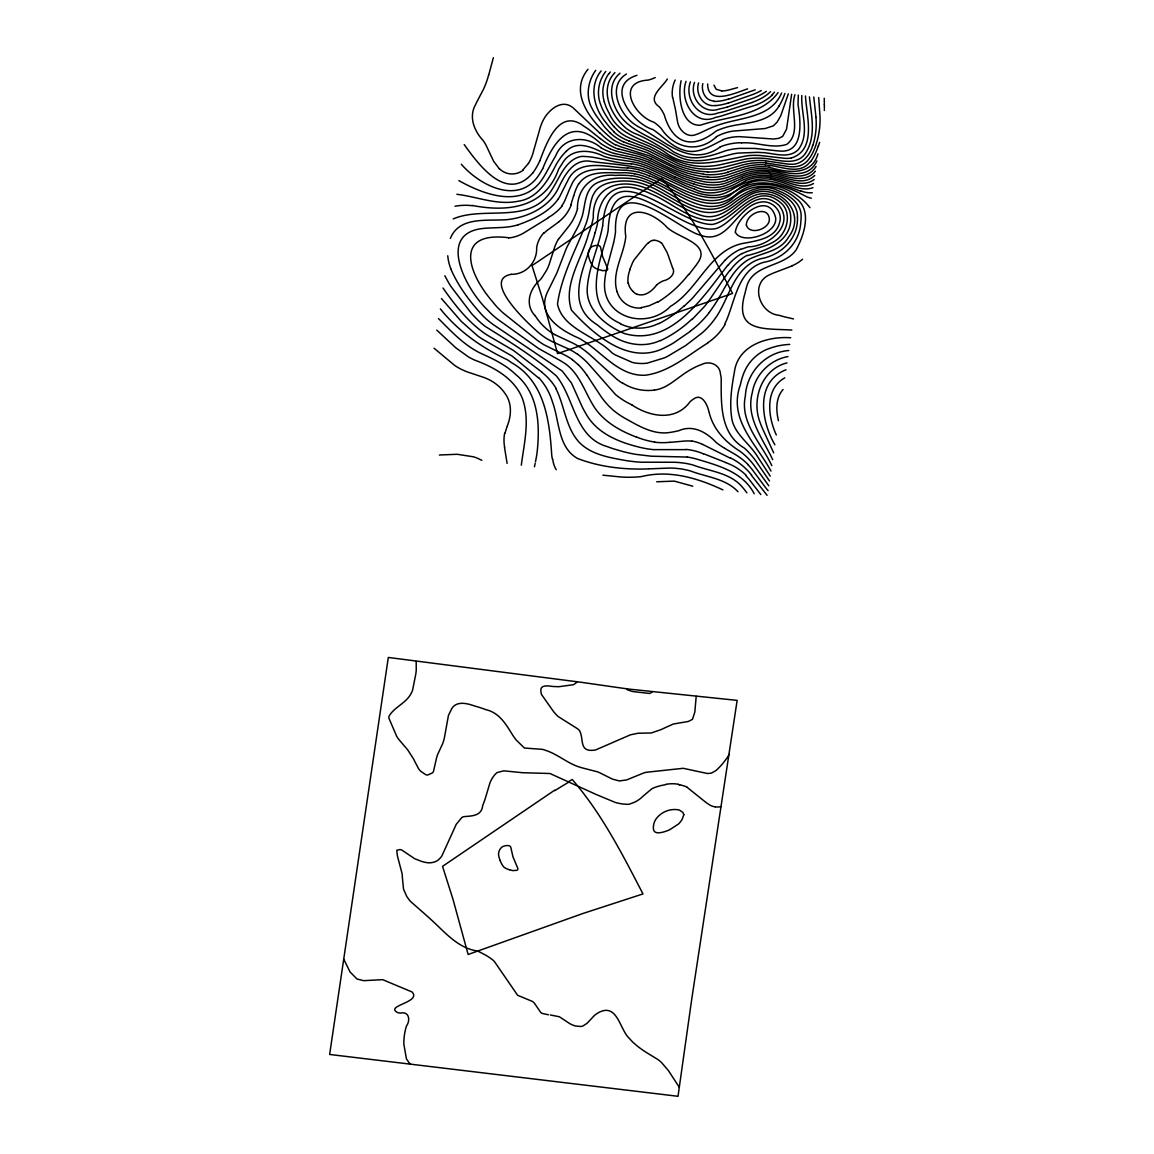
<?xml version="1.0" encoding="UTF-8"?>
<svg xmlns="http://www.w3.org/2000/svg" width="1154" height="1154" viewBox="0 0 1154 1154"><rect width="100%" height="100%" fill="white"/><g stroke="black" fill="none" stroke-linecap="round" stroke-linejoin="round"><path stroke-width="1.5" d="M824.36 110.481L824.36 109.154M798.308 95.09L798.092 102.028A122.988 119.497 -22.2 0 0 798.078 104.913C800.732 121.675 804.41 154.506 778.142 150.885A74.058 71.952 -22.2 0 1 776.44 150.756L754.961 148.433L739.425 148.376A68.028 66.081 -22.2 0 0 724.957 150.958C710.215 156.468 693.525 161.43 678.408 154.174A61.176 59.431 -22.2 0 1 673.244 151.679C657.362 138.869 635.854 133.979 622.237 118.559C611.822 106.298 605.691 85.035 619.986 73.221M696.208 696.324L694.823 712.133L692.443 719.389L688.246 721.481L673.359 724.02L665.108 727.712A115.342 112.068 -22.2 0 1 660.766 729.717L651.217 732.992L638.119 733.223L630.43 734.824L596.07 749.739A4.789 4.645 -22.2 0 1 594.598 750.114C578.37 752.466 584.285 738.603 579.423 730.468A15.089 14.656 -22.2 0 0 577.375 728.65L558.276 716.62A39.005 37.894 -22.2 0 1 552.925 710.691L541.63 694.679A11.526 11.208 -22.2 0 1 541.053 692.616A12.016 11.684 -22.2 0 1 540.894 691.203C539.841 684.567 547.919 685.779 552.016 686.385A99.821 96.979 -22.2 0 0 559.012 686.688L573.221 684.74A11.237 10.905 -22.2 0 0 575.846 683.096L577.26 681.74L622.367 688.188A175.538 36.034 8.4 0 0 629.218 689.126L737.146 700.377L691.78 998.83L678.018 1096.3L329.64 1054.453L388.307 657.448L577.13 681.769M794.947 94.671C789.524 110.395 801.785 132.753 786.826 144.337C772.113 149.227 756.577 141.697 741.459 142.894M521.319 465.177C524.118 442.963 530.393 419.364 522.055 397.625C513.718 377.877 493.811 367.174 474.698 360.106A79.41 77.145 -22.2 0 1 468.351 356.846L455.859 347.859L436.76 330.116M707.676 83.982C707.575 106.168 735.819 92.724 747.59 88.872M791.63 94.267L786.552 129.19L782.672 136.403L778.863 138.336L773.469 139.014L739.267 136.634A49.016 47.617 -22.2 0 0 723.024 139.547M602.691 225.737C608.331 148.376 676.994 225.895 712.595 224.395C736.151 219.794 754.009 180.587 780.349 202.426C789.509 209.581 788.889 223.328 783.234 232.444C774.709 247.1 755.726 246.667 742.137 253.692M534.446 466.779L535.167 463.374M535.47 461.845L536.278 457.72A105.923 102.908 -22.2 0 0 537.173 451.647C540.101 424.715 538.514 393.067 515.751 374.545C506.043 365.068 493.71 359.139 481.478 353.643C464.442 345.71 451.546 331.645 438.477 318.562M702.829 83.622C701.084 89.897 704.416 99.331 711.975 100.73A16.834 16.358 -22.2 0 0 713.965 101.09M613.524 243.133L607.047 267.382A98.278 95.479 -22.2 0 0 605.186 276.816A68.014 66.081 -22.2 0 0 604.869 279.672C599.965 317.061 646.096 331.328 670.589 306.272C699.237 289.409 710.114 247.836 745.888 242.903C758.596 240.465 775.488 237.796 779.44 223.126C783.407 212.148 772.906 200.536 761.669 201.964C736.843 204.763 729.083 245.441 700.795 235.344A56.907 55.291 -22.2 0 1 696.05 233.671C671.974 223.328 613.524 170.951 615.529 231.839A112.414 109.212 -22.2 0 1 613.51 243.119M577.389 208.485C577.534 186.212 593.949 173.36 615.342 175.379A96.965 94.195 -22.2 0 1 630.214 175.639L631.094 175.797M698.617 82.872C694.982 93.633 703.262 107.452 715.509 105.476M504.933 433.341L507.082 426.533M788.312 93.863L780.796 115.674L777.089 122.151L773.368 125.844L765.088 128.541L732.631 131.123A50.617 49.175 -22.2 0 0 716.432 136.634M694.52 82.367C688.909 97.657 703.334 115.227 719.577 108.894A81.761 79.424 -22.2 0 0 727.409 107.005M488.719 74.923L493.378 57.7M690.409 81.862C684.062 98.811 698.992 120.521 717.903 112.977A95.739 93.012 -22.2 0 0 725.145 111.26L752.033 102.504M686.053 81.328C679.302 99.475 693.785 127.214 715.711 117.347A121.646 118.184 -22.2 0 0 721.019 116.092L757.212 104.61M595.089 232.69C587.357 262.232 561.45 302.752 597.181 324.764A129.277 125.598 -22.2 0 0 612.125 335.713C626.276 344.83 644.783 347.873 660.348 340.43M573.639 195.718L570.869 204.849M819.643 142.389L818.402 146.125M681.105 80.722C677.73 95.162 680.442 126.103 700.377 125.238C726.472 116.193 760.486 116.756 778.099 92.608M812.733 145.332C809.978 155.343 801.713 165.339 790.331 164.2A42.323 41.111 -22.2 0 1 787.345 164.027L765.535 160.839M507.284 425.956C511.453 415.584 512.073 403.049 505.163 393.673A42.785 41.558 -22.2 0 0 493.898 382.508A43.246 42.02 -22.2 0 0 490.161 380.243L489.887 380.099A57.657 56.012 -22.2 0 0 483.814 377.416L468.611 372.353A73.495 71.404 -22.2 0 1 465.322 371.126L461.283 369.309A63.484 61.681 -22.2 0 1 454.589 365.356L434.077 348.234M630.07 268.896L632.58 262.636A34.851 33.855 -22.2 0 1 634.325 259.592L646.355 244.648A35.442 34.432 -22.2 0 1 648.086 243.047L648.447 242.744M450.334 238.416C459.638 215.582 488.503 221.424 507.847 219.577C528.287 217.096 549.924 206.855 558.81 187.222C564.551 175.379 572.86 160.074 588.251 161.026C606.254 163.724 624.703 164.373 642.403 168.628A87.257 84.776 -22.2 0 1 649.197 171.167L687.77 189.04A206.898 201.012 -22.2 0 0 691.996 190.713C703.32 195.617 716.778 197.839 728.116 191.694A73.019 70.942 -22.2 0 0 729.977 190.799C743.84 182.116 760.789 175.163 777.132 180.99C788.701 183.385 800.775 192.141 812.935 187.684M539.769 160.94C546.419 143.485 558.969 107.207 583.953 126.233A80.665 78.371 -22.2 0 1 589.42 129.94L600.311 138.668M817.941 153.886C811.536 176.576 786.48 172.581 769.357 167.258M781.59 93.041C770.18 119.699 737.146 116.9 714.239 126.623A85.627 83.189 -22.2 0 0 709.248 128.671L699.439 133.258A35.904 34.88 -22.2 0 1 696.266 134.47C686.904 138.552 678.292 129.58 677.369 120.651A71.678 69.629 -22.2 0 1 676.922 118.256L675.609 110.395A84.487 82.078 -22.2 0 0 675.119 108.014L672.71 97.369M724.611 324.375L726.01 321.476A82.525 80.174 -22.2 0 0 727.799 317.105C735.444 297.126 739.772 269.127 763.659 262.319C783.624 258.871 799.809 242.729 800.775 222.203A45.626 44.328 -22.2 0 0 801.136 216.808C801.741 203.263 788.788 194.737 777.637 190.453C760.976 182.26 744.041 192.617 730.929 202.527A76.02 73.856 -22.2 0 1 725.174 205.96C691.765 220.486 664.747 181.943 632.421 178.654C620.376 177.456 607.437 177.803 596.358 183.197C584.818 189.573 585.366 204.345 582.409 215.481A72.673 70.61 -22.2 0 1 577.188 228.218L567.263 246.48A94.296 91.613 -22.2 0 0 565.835 249.711L556.848 273.022L547.27 292.438A47.66 46.304 -22.2 0 0 546.491 294.4C537.692 316.47 562.546 331.285 579.496 338.468A93.618 90.964 -22.2 0 1 583.044 340.675C602.979 353.081 619.655 376.694 645.562 375.209C669.233 371.949 688.072 355.244 707.777 342.983M542.668 168.787C554.18 140.225 571.201 116.107 600.657 143.514A76.856 74.678 -22.2 0 0 610.235 148.852M816.902 160.925C807.829 181.12 784.23 171.975 768.131 168.946A56.575 54.959 -22.2 0 0 746.898 170.547L729.039 176.923A75.053 72.918 -22.2 0 1 726.948 177.601C700.305 185.361 673.979 170.273 650.827 158.762M779.166 105.779C770.006 122.064 749.018 122.483 732.891 125.671A73.539 71.447 -22.2 0 0 716.317 130.907C692.631 149.919 672.782 144.221 664.199 114.708A44.097 42.842 -22.2 0 0 659.439 106.99C646.024 97.917 662.41 87.343 667.358 79.035M528.388 163.493L522.82 169.97M558.161 199.152C548.77 212.451 532.975 219.433 518.132 224.814M578.659 184.135C588.41 169.032 609.413 173.562 624.53 172.682A79.857 77.592 -22.2 0 1 634.455 173.72M558.507 239.239L569.138 225.809A50.387 48.944 -22.2 0 0 577.577 208.528M595.709 70.322C587.905 80.924 585.28 96.835 592.29 108.894A71.764 69.716 -22.2 0 0 596.012 115.328L603.701 125.887A98.768 95.955 -22.2 0 0 605.72 128.267L610.048 132.811M561.854 205.787L563.311 203.479A42.698 41.472 -22.2 0 0 564.984 200.161L569.311 189.761A80.78 78.486 -22.2 0 1 571.1 185.837C579.842 163.291 608.057 170.114 626.55 170.302M601.104 70.913C588.266 86.882 594.209 109.125 606.571 123.377A82.049 79.713 -22.2 0 0 610.004 127.618L614.231 131.989M608.677 74.116L609.947 72.457A23.513 22.849 -22.2 0 1 610.293 72.038M816.08 166.436C807.627 180.789 789.365 175.913 776.483 172.134A106.658 103.629 -22.2 0 0 774.161 171.643L768.247 170.72M709.248 312.388L711.556 309.214A125.974 122.396 -22.2 0 0 713.388 306.531C724.524 290.721 730.944 270.267 748.21 259.737C761.727 252.538 780.248 251.947 788.528 237.133C809.3 209.84 772.906 179.13 747.446 196.497C733.684 204.907 719.836 221.078 701.834 215.596C683.197 209.956 667.589 197.608 649.832 189.92C624.372 177.485 592.146 183.645 593.3 217.774A83.982 81.588 -22.2 0 1 592.204 222.549L592.045 223.14A101.076 98.191 -22.2 0 1 591.209 226.112L590.473 228.463A158.228 153.727 -22.2 0 1 588.41 234.334C582.092 258.51 562.763 284.519 571.475 310.152C593.733 334.747 629.507 366.006 664.762 347.642A103.326 100.398 -22.2 0 0 673.474 342.983L690.323 331.357M587.977 69.298C567.638 93.849 592.709 123.391 612.312 139.057A44.544 43.275 -22.2 0 0 619.395 143.183L621.314 144.005A68.576 66.629 -22.2 0 0 624.963 145.346L647.279 152.689L672.248 165.224A103.37 100.427 -22.2 0 0 693.41 172.48M532.903 172.754C507.068 203.162 479.299 165.671 464.225 144.582M729.919 270.353L728.015 272.82A127.632 123.997 -22.2 0 0 726.183 275.316L708.844 300.819A145.995 141.841 -22.2 0 1 704.705 306.214L692.011 319.557M688.851 274.594L695.905 265.507A72.471 70.408 -22.2 0 0 697.204 263.617C713.158 242.542 674.96 237.811 665.382 225.593C647.38 208.008 620.996 204.085 625.785 236.527A65.187 63.34 -22.2 0 1 623.925 246.408C620.102 261.121 612.183 276.383 617.116 291.818M815.373 171.181C805.824 183.385 789.148 177.226 776.873 173.98A99.706 96.864 -22.2 0 0 773.872 173.331L769.3 172.566M783.061 389.504C775.56 397.971 775.993 410.305 778.445 420.662M727.611 265.406C703.334 296.679 670.907 347.282 624.227 333.477C606.557 325.933 586.823 310.815 587.155 289.683C588.151 269.776 596.849 251.356 601.292 232.156A139.562 135.595 -22.2 0 0 602.691 225.737M614.909 72.601C598.724 89.377 610.798 115.414 626.031 128.195A38.14 37.058 -22.2 0 0 628.266 129.825L629.435 130.59A60.383 58.666 -22.2 0 0 634.08 133.2C649.904 139.201 663.391 149.631 678.581 156.814C696.324 165.036 715.408 158.372 733.093 153.9A87.545 85.05 -22.2 0 1 737.94 153.093L757.846 152.328A109.486 106.37 -22.2 0 1 760.818 152.53C772.92 152.602 788.615 159.757 798.51 149.385C810.166 133.446 800.775 113.409 801.799 95.522M772.069 94.873L773.8 92.969A36.25 35.226 -22.2 0 0 774.449 92.161M724.943 260.285L693.049 297.501A151.217 146.919 -22.2 0 1 690.77 299.881L684.394 305.94M544.01 233.137L545.871 231.449A46.751 45.424 -22.2 0 1 547.544 230.093L554.901 224.77A92.666 90.026 -22.2 0 0 557.396 222.895A61.595 59.835 -22.2 0 0 558.911 221.669M770.54 91.685L767.987 93.964A43.563 42.323 -22.2 0 1 758.582 99.706A88.151 85.641 -22.2 0 1 752.033 102.504M656.525 285.211C651.938 290.996 645.115 296.91 637.123 294.256M814.738 175.466C804.338 185.736 788.947 178.682 777.132 175.783A88.743 86.218 -22.2 0 0 773.05 174.889L770.425 174.427M566.253 151.39C576.596 140.052 591.858 147.279 603.109 152.674A82.222 79.871 -22.2 0 0 610.466 155.242L633.892 159.771A90.733 88.151 -22.2 0 1 640.124 161.3L645.447 163.06A95.566 92.839 -22.2 0 1 649.587 164.719L674.801 176.75M652.039 692.025L650.813 692.89A5.597 5.438 -22.2 0 1 649.471 693.439L634.325 691.736A75.313 73.164 -22.2 0 0 632.349 691.434L627.372 689.818A2.38 2.322 -22.2 0 1 627.213 688.866M814.147 179.519C803.271 187.756 789.466 180.514 778.07 177.759A85.771 83.333 -22.2 0 0 772.56 176.475L770.699 176.158M626.449 74.015C607.307 85.656 618.847 112.313 632.94 123.103A54.339 52.795 -22.2 0 0 638.176 126.651C664.069 139.995 689.688 168.542 720.168 147.063M548.438 217.76L523.627 233.065A35.428 34.418 -22.2 0 1 508.597 237.969M453.219 218.914C484.565 205.369 530.436 225.621 551.944 189.645A90.69 88.108 -22.2 0 0 553.992 186.299C560.714 174.946 566.744 159.137 581.414 156.41C598.291 156.208 614.404 163.666 631.426 163.825M554.713 790.158L442.545 866.351L452.902 899.009L468.135 954.488L582.958 913.478L642.98 893.932C622.395 854.191 601.623 813.426 572.225 779.498L568.1 781.95M813.556 183.5C802.174 189.92 789.48 182.173 778.229 179.548A78.962 76.712 -22.2 0 0 772.012 178.062L770.886 177.875M716.504 136.763C698.329 153.713 674.167 148.347 661.184 128.44A51.324 49.867 -22.2 0 0 653.943 122.223C634.253 116.136 615.37 81.963 648.187 80.088A51.295 49.838 -22.2 0 0 651.664 79.02L652.356 78.775A31.057 30.177 -22.2 0 0 655.227 77.549M784.792 377.834C764.467 389.172 767.973 416.955 776.325 434.986M657.592 301.858L649.154 305.767L641.35 307.599M747.374 255.64C766.371 250.591 791.702 241.676 790.735 217.543C790.995 200.681 770.511 189.905 755.639 195.026C739.108 200.637 728.91 218.798 710.705 220.385C688.274 219.664 671.123 202.08 651.173 193.959A108.187 105.115 -22.2 0 0 648.577 192.79L646.471 191.896A71.202 69.168 -22.2 0 0 639.417 189.429C613.25 180.587 597.44 198.214 597.469 223.674A134.196 130.373 -22.2 0 1 595.075 232.69M792.033 265.939L774.103 272.777A49.276 47.877 -22.2 0 0 770.194 274.522C749.566 282.874 758.943 313.513 779.166 315.316A94.686 91.988 -22.2 0 0 783.898 316.672L793.505 318.922M658.992 323.365L655.948 324.678A42.15 40.953 -22.2 0 1 620.434 323.841M755.206 89.81L728.563 99.23M742.267 178.25L730.785 183.457A74.952 72.817 -22.2 0 1 728.549 184.395C717.687 189.328 705.325 187.958 694.362 184.178M745.614 180.803C730.193 189.544 711.903 198.026 694.376 189.054M740.753 249.437L745.888 247.591A100.412 97.556 -22.2 0 1 748.484 246.797C768.492 246.595 795.279 225.203 778.878 205.268C754.788 183.847 737.146 220.284 717.182 228.247C680.874 238.575 611.966 150.251 608.172 230.079A142.606 138.538 -22.2 0 1 607.206 235.142C598.522 264.728 582.308 306.921 620.578 323.567M785.989 369.77C754.788 382.032 761.294 421.484 774.882 444.809M723.096 139.749C710.691 145.779 697.189 155.271 682.75 149.832C670.921 146.068 662.987 135.984 652.789 129.508C632.305 123.406 604.22 85.281 636.979 75.313M726.602 180.226L747.157 172.537A53.921 52.392 -22.2 0 1 768.247 170.662M786.999 362.904C761.683 369.092 751.182 399.702 760.082 422.451A89.81 87.257 -22.2 0 0 762.318 428.163L773.685 452.83M728.289 103.11L753.346 94.296A77.231 75.039 -22.2 0 0 756.721 92.854L759.736 91.354A45.684 44.386 -22.2 0 0 761.222 90.546M727.712 172.105L742.657 167.417A64.278 62.446 -22.2 0 1 765.333 164.791M727.409 107.019L752.336 98.479A61.061 59.33 -22.2 0 0 766.343 91.354M737.521 87.632L729.386 89.839A34.13 33.163 -22.2 0 1 721.639 91.007M678.812 430.702C693.006 424.369 706.594 432.274 716.259 442.559A92.969 90.329 -22.2 0 0 724.755 448.387M678.004 430.889L675.999 431.322A74.404 72.284 -22.2 0 1 667.099 432.793C651.303 434.048 637.282 425.061 624.025 417.762A86.319 83.867 -22.2 0 1 612.889 409.886L608.966 406.165A85.136 82.713 -22.2 0 1 601.393 397.077L586.838 375.007M787.937 356.586C769.978 359.76 755.134 374.689 752.278 392.721C745.455 417.546 762.924 438.621 772.675 459.667M666.103 784.532L660.795 785.629A47.054 45.713 -22.2 0 0 652.169 788.543L645.173 794.356A116.756 113.438 -22.2 0 0 642.966 796.303L640.528 798.453A25.431 24.71 -22.2 0 1 638.479 799.967L637.657 800.487A35.875 34.851 -22.2 0 1 634.859 802.059L629.997 803.963A12.867 12.506 -22.2 0 1 627.343 804.324L622.251 803.92A64.321 62.489 -22.2 0 1 615.515 802.535L595.435 794.183A158.632 154.117 -22.2 0 0 590.242 791.788L549.968 773.512L522.488 772.704L503.75 770.829L497.114 772.56A15.089 14.67 -22.2 0 0 495.441 774.06L494.186 775.517A30.725 29.845 -22.2 0 0 493.263 776.743A27.869 27.076 -22.2 0 0 489.916 782.975L485.344 798.308A158.459 153.944 -22.2 0 1 482.689 805.622C481.564 816.325 471.64 815.878 463.648 816.671A9.578 9.304 -22.2 0 0 461.744 817.623L456.277 824.259L441.838 855.994A24.652 23.96 -22.2 0 1 440.251 858.042L438.044 860.148A10.775 10.473 -22.2 0 1 436.097 861.317L433.803 862.168A18.103 17.584 -22.2 0 1 430.529 862.759L429.735 862.817A14.627 14.209 -22.2 0 1 427.499 862.745L424.427 862.168A71.635 69.601 -22.2 0 1 421.672 861.432L414.719 858.72L401.505 849.863A14.353 13.949 -22.2 0 0 399.875 849.575L396.788 850.267L397.25 854.941A68.937 66.975 -22.2 0 0 398 858.158L402.097 873.679A66.672 64.783 -22.2 0 1 402.429 878.223L403.568 889.287L406.799 896.499A36.51 35.471 -22.2 0 0 410.954 901.822L424.066 913.333A188.275 182.909 -22.2 0 1 427.196 916.175C442.631 929.273 455.917 947.636 477.121 950.983A30.61 29.744 -22.2 0 1 479.487 951.906L485.517 955.079A128.599 124.949 -22.2 0 1 488.229 956.709L491.763 959.147A29.153 28.331 -22.2 0 1 494.402 961.498L517.612 995.282L532.297 1001.369A13.819 13.43 -22.2 0 1 534.417 1003.215L540.692 1012.39A6.924 6.736 -22.2 0 0 542.265 1013.443L548.424 1014.77M791.312 158.011C817.075 149.804 806.43 115.919 805.463 95.97M656.741 481.781L674.311 481.117L692.746 486.195M654.405 390.081L653.467 390.211A47.516 46.16 -22.2 0 1 622.785 383.114M788.831 350.513C765.304 352.258 746.652 372.612 745.383 395.851C739.57 422.768 761.409 443.179 771.795 465.639M511.395 274.32C526.065 274.537 537.36 261.944 536.653 247.446A28.489 27.667 -22.2 0 1 543.75 232.92M511.208 274.335C481.478 279.758 527.479 322.731 535.124 329.582A82.987 80.621 -22.2 0 0 546.751 338.656L551.583 341.281A94.686 91.988 -22.2 0 0 553.559 342.262L566.412 348.003A82.136 79.799 -22.2 0 1 573.322 351.523L577.606 354.321M669.955 442.371L685.115 441.001A44.083 42.828 -22.2 0 1 691.217 441.088L691.837 441.174M508.582 237.71C453.666 230.959 467.774 273.022 492.426 301.511A89.132 86.593 -22.2 0 0 497.36 307.353L501.269 311.248A98.422 95.623 -22.2 0 0 503.476 313.224L537.403 340.372A90.575 87.992 -22.2 0 0 544.039 344.801L563.094 354.22A70.668 68.649 -22.2 0 1 572.413 359.601M648.966 468.87L669.608 468.048A96.244 93.517 -22.2 0 1 674.758 468.221L680.254 468.784A85.454 83.016 -22.2 0 1 690.626 471.005C706.551 477.136 725.852 478.506 737.969 491.734M648.173 468.913C624.415 469.779 599.878 467.082 577.649 458.513C557.656 447.435 559.546 420.748 552.449 401.895A65.735 63.859 -22.2 0 0 538.629 377.473M790.721 337.761C767.381 336.088 737.709 345.334 734.377 372.179C731.521 387.701 729.256 403.813 731.953 419.493C734.463 431.769 744.691 439.991 752.22 449.267A97.383 94.614 -22.2 0 1 755.783 453.911L770.237 476.14M654.246 240.349L653.395 240.364A5.972 5.813 -22.2 0 0 652.241 240.537M707.633 171.859L702.483 171.513A90.921 88.339 -22.2 0 1 676.532 165.008L650.351 151.708A86.853 84.386 -22.2 0 0 645.562 149.616L627.473 143.37A73.842 71.736 -22.2 0 1 623.506 141.812M721.625 90.877L716.201 89.262L713.951 85.151M685.952 449.642L653.395 449.627A101.783 98.883 -22.2 0 1 636.893 446.569C617.001 441.463 596.156 432.418 585.814 413.493A96.922 94.166 -22.2 0 1 581.991 406.41L571.504 383.114L562.286 371.098L494.604 325.515A87.92 85.41 -22.2 0 1 482.487 315.431C469.851 301.569 458.225 286.264 450.825 268.94M472.318 205.455C507.774 212.394 544.933 207.792 558.594 169.277A78.313 76.077 -22.2 0 1 561.796 164.315C570.321 147.943 590.127 149.183 604.335 156.555A87.199 84.718 -22.2 0 0 614.491 159.007L632.421 161.733A84.545 82.136 -22.2 0 1 640.816 163.68L646.081 165.469A96.114 93.373 -22.2 0 1 648.822 166.565L682.129 182.043A184.323 179.072 -22.2 0 0 694.665 186.688C709.811 193.396 726.645 189.674 740.204 181.207A89.507 86.954 -22.2 0 1 742.772 180.038L746.508 178.538A48.064 46.694 -22.2 0 1 770.728 175.999M765.318 164.964L770.266 165.484A93.892 91.224 -22.2 0 1 773.916 166.061C785.196 168.152 800.256 173.403 809.214 162.93A27.321 26.542 -22.2 0 0 810.541 161.401M708.152 177.125L703.031 176.562M456.869 194.29C477.15 196.714 497.129 205.47 517.843 201.301C537.447 198.719 548.049 180.659 556.084 164.661A79.914 77.635 -22.2 0 1 561.118 157.059A46.102 44.79 -22.2 0 1 566.225 151.362M602.922 475.188L620.174 476.919A112.241 109.053 -22.2 0 0 641.379 476.602C669.435 469.62 697.535 477.972 722.923 489.902M765.953 163.002L788.687 166.58A43.765 42.51 -22.2 0 0 791.442 166.796L794.904 166.724A18.579 18.06 -22.2 0 0 807.136 161.228L809.43 158.343A41.255 40.073 -22.2 0 0 813.714 150.698L814.969 147.698A84.127 81.732 -22.2 0 0 820.018 116.785L818.691 97.585M627.603 167.965C607.826 167.907 577.966 157.074 567.465 181.293A94.397 91.714 -22.2 0 0 565.734 184.553L559.748 196.512A48.194 46.824 -22.2 0 1 558.161 199.152M791.86 330.058C763.587 328.27 733.353 332.64 745.123 292.799A58.854 57.181 -22.2 0 1 746.148 288.788C751.182 263.213 783.393 268.233 796.202 249.769C804.136 234.983 812.474 210.36 795.914 198.257C777.262 182.058 749.263 182.101 731.304 199.685C704.791 219.361 675.782 190.814 651.462 181.856A72.399 70.351 -22.2 0 0 631.137 175.552M550.357 1014.972L559.387 1016.761L569.427 1023.396A24.075 23.397 -22.2 0 0 575.442 1025.978L580.837 1026.497A8.915 8.655 -22.2 0 0 582.986 1025.935L587.04 1023.324L594.498 1015.39A30.177 29.326 -22.2 0 1 597.426 1013.284L599.373 1012.173A18.002 17.498 -22.2 0 1 601.119 1011.409C617.866 1004.817 620.261 1030.811 629.68 1038.715A47.141 45.799 -22.2 0 0 633.373 1042.668L637.022 1045.827A112.587 109.385 -22.2 0 0 640.629 1048.582A98.479 95.681 -22.2 0 0 648.115 1053.544L657.708 1059.401A38.241 37.159 -22.2 0 1 661.502 1062.517L668.454 1070.638L679.259 1087.27M703.781 174.167L693.424 172.451M715.206 806.834L714.831 806.79A14.353 13.949 -22.2 0 1 710.244 805.276L706.565 802.867A79.006 76.755 -22.2 0 1 704.517 801.294L687.322 787.49M654.808 442.112L654.39 442.054A84.978 82.569 -22.2 0 1 636.417 436.977M687.265 457.042L651.159 456.191L635.537 454.33A167.691 162.916 -22.2 0 1 621.862 451.272L613.207 448.733A105.173 102.187 -22.2 0 1 607.841 446.8C574.447 437.496 574.88 398.577 556.3 375.872C534.215 356.99 509.39 341.512 484.824 326.12A95.219 92.508 -22.2 0 1 478.001 320.192L473.789 315.965A146.861 142.678 -22.2 0 1 471.279 313.239L450.882 286.394A145.707 141.553 -22.2 0 1 448.964 283.321L444.809 275.734M634.44 173.764L639.417 174.874A80.015 77.736 -22.2 0 1 648.548 178.048C675.566 188.261 708.383 218.683 736.714 193.872C759.058 174.874 793.938 186.746 809.978 207.691M678.263 784.518L679.619 784.778M639.027 172.321L633.82 171.196A86.016 83.564 -22.2 0 0 626.55 170.316M509.52 869.741L512.015 870.404A3.116 3 -31.9 0 0 513.53 870.592A10.79 10.415 -33.1 0 1 516.256 870.419A1.587 1.529 -31.6 0 0 517.814 868.385L512.91 856.686L510.933 847.829A2.77 2.654 -33.7 0 0 508.755 845.637A10.501 10.083 -34.8 0 0 502.221 846.863A9.088 8.684 -33.6 0 0 498.643 855.302A29.571 28.374 -30.9 0 0 500.1 860.422M800.775 191.218C783.061 184.799 763.111 174.658 744.705 185.102A86.939 84.458 -22.2 0 0 740.565 187.237C711.354 212.451 677.686 185.65 649.514 173.576M618.486 148.895L637.888 154.016A110.957 107.812 -22.2 0 1 640.239 154.708L645.995 156.713A94.109 91.426 -22.2 0 1 650.827 158.776M703.435 453.681L725.678 462.466M629.017 140.99L648.923 148.577L678.451 163.652A81.198 78.89 -22.2 0 0 703.897 169.09L708.917 169.133A67.985 66.052 -22.2 0 0 724.077 167.171L743.436 162.18A72.212 70.149 -22.2 0 1 765.549 160.723M681.855 177.572L649.226 162.411M636.373 437.063C618.659 430.384 601.147 420.186 591.829 403.02C583.448 388.509 577.779 370.694 562.359 361.88A91.555 88.959 -22.2 0 0 558.897 359.846L538.644 348.537L498.485 319.874A84.704 82.295 -22.2 0 1 487.176 309.589C466.245 289.668 434.669 231.478 485.589 228.247A108.346 105.259 -22.2 0 1 488.084 228.074L502.105 227.468A97.686 94.902 -22.2 0 0 506.635 227.107L509.953 226.674A56.791 55.176 -22.2 0 0 518.132 224.814M649.313 175.87C674.282 184.337 702.151 211.6 729.602 195.733C753.894 174.557 781.157 183.01 806.588 196.743A32.644 31.706 -22.2 0 0 811.377 198.2M623.506 141.812L622.309 141.278A45.915 44.617 -22.2 0 1 610.077 132.768M610.25 148.808L611.303 149.27A53.921 52.392 -22.2 0 0 617.13 151.333L637.008 156.035A102.389 99.475 -22.2 0 1 640.023 156.886L645.548 158.747A92.709 90.07 -22.2 0 1 650.192 160.666L678.711 174.211A142.663 138.61 -22.2 0 0 691.996 178.856L703.161 181.539A47.126 45.785 -22.2 0 0 726.674 180.457M702.541 444.348L730.554 458.311M458.888 180.63C482.329 193.829 518.492 207.778 539.336 183.183A73.308 71.216 -22.2 0 0 545.553 173.821L554.483 157.838A111.116 107.957 -22.2 0 1 555.723 155.79C563.585 136.114 586.982 135.234 601.422 148.13M631.873 404.924C649.962 416.955 675.508 421.686 690.121 401.664A35.255 34.245 -22.2 0 1 693.237 399.241C701.892 392.461 707.503 404.953 708.96 411.863M615.544 144.625L618.688 146.01A59.042 57.354 -22.2 0 0 621.717 147.106L648.851 155.66A105.36 102.374 -22.2 0 1 651.101 156.67L677.715 169.667A110.871 107.711 -22.2 0 0 703.017 176.62M481.867 460.331L477.092 458.066A44.155 42.886 -22.2 0 0 473.284 456.782L457.215 454.287L440.41 454.95A48.67 47.285 -22.2 0 0 439.4 455.123M724.77 448.372L734.406 453.998A67.206 65.302 -22.2 0 1 748.225 464.687M661.112 242.686L660.102 242.066A12.824 12.449 -22.2 0 0 654.26 240.234M661.141 242.701L661.199 242.744A3.65 3.549 -22.2 0 1 662.035 243.552L666.824 251.933A59.878 58.176 -22.2 0 1 668.57 256.433L672.479 267.569M572.355 359.687L578.154 364.606M542.019 372.208L513.328 350.383L487.911 335.525A105.259 102.273 -22.2 0 1 486.007 334.328C468.365 322.428 455.051 305.262 442.992 288.01M461.311 164.229C479.155 184.842 515.939 204.359 536.927 177.803A74.707 72.587 -22.2 0 0 542.64 168.758M410.824 1064.377L410.132 1063.728A49.939 48.511 -22.2 0 1 408.905 1062.517L406.41 1058.737L403.929 1044.659A37.173 36.106 -22.2 0 1 403.842 1041.471L404.188 1036.696A67.567 65.648 -22.2 0 1 405.011 1031.662A59.287 57.613 -22.2 0 1 406.41 1026.122C410.579 1020.497 409.281 1010.947 400.366 1013.111A23.022 22.359 -22.2 0 1 397.712 1012.606C384.628 1005.913 418.931 1002.682 413.045 993.262A6.621 6.434 -22.2 0 0 411.877 991.906L382.666 979.659L363.669 980.669L356.961 978.981L350.08 971.985L343.719 959.147M599.936 133.229L573.12 107.841A31.951 31.043 -22.2 0 0 572.557 107.409C561.205 98.451 547.717 110.712 542.813 120.997A53.748 52.218 -22.2 0 0 540.26 127.445L532.557 154.607A50.098 48.684 -22.2 0 1 528.46 163.522M499.278 168.715L493.652 161.315L486.166 145.476A54.094 52.565 -22.2 0 0 483.31 140.759C474.395 131.195 468.423 117.102 475.535 104.682A67.668 65.749 -22.2 0 1 476.588 102.36L483.569 89.103A87.589 85.093 -22.2 0 0 488.647 74.909M538.312 377.762L512.333 356.225L482.747 339.319A86.738 84.271 -22.2 0 1 477.886 336.074L461.283 321.389L441.434 298.54M748.124 464.802L748.383 465.091A84.357 81.963 -22.2 0 1 752.725 470.255L765.535 487.551A101.869 98.97 -22.2 0 0 768.088 490.623M745.816 475.578L748.326 478.434A112.602 109.399 -22.2 0 1 749.941 480.41L760.803 494.547M632.68 291.14L631.166 289.337A16.805 16.329 -22.2 0 1 629.81 287.245A14.439 14.036 -22.2 0 1 628.627 284.187L628.382 283.091M767.078 495.311L751.384 475.246M613.885 126.579L618.025 130.777A40.664 39.496 -22.2 0 0 625.295 135.97L626.636 136.677A68.649 66.701 -22.2 0 0 630.791 138.61L650.135 146.558L673.099 159.108A72.601 70.524 -22.2 0 0 704.82 166.493L710.042 166.19A74.649 72.529 -22.2 0 0 721.784 164.387L746.465 158.863A75.731 73.582 -22.2 0 1 763.313 158.314C777.493 159.18 797.991 167.82 806.733 151.217C816.21 134.484 811.175 114.534 809.43 96.893M440.352 308.897C457.922 330.967 481.824 347.758 507.486 359.846A115.89 112.602 -22.2 0 1 511.611 362.717C544.919 381.599 549.607 421.181 551.756 455.556A88.743 86.218 -22.2 0 0 552.102 457.619L552.405 459.249M768.809 485.805L753.663 464.817A86.031 83.593 -22.2 0 0 750.562 460.98L746.898 457.128A83.535 81.155 -22.2 0 0 740.277 451.445C725.808 442.472 713.302 429.591 709.191 412.569M746.912 492.83L745.484 490.955A93.633 90.978 -22.2 0 0 742.743 487.579C730.684 472.693 709.84 471.423 693.092 465.019A86.204 83.752 -22.2 0 0 684.856 463.23L679.259 462.552A96.619 93.878 -22.2 0 0 674.023 462.264L640.802 462.206A166.003 161.286 -22.2 0 1 626.362 460.648C610.048 457.676 592.016 454.979 579.697 442.833C567.898 430.471 565.373 412.872 559.676 397.438A77.823 75.616 -22.2 0 0 556.04 388.941M754.211 493.739C743.234 472.621 719.908 466.028 698.877 459.739A83.506 81.141 -22.2 0 0 687.279 456.998M769.516 481.016L756.058 461.326A100.715 97.859 -22.2 0 0 752.48 456.58L748.225 451.805A110.308 107.163 -22.2 0 0 744.647 448.286C719.591 433.515 721.221 403.655 721.207 378.397A50.531 49.103 -22.2 0 0 720.413 373.781C719.779 364.26 709.306 360.452 701.502 364.534A53.098 51.584 -22.2 0 0 694.78 367.419L691.434 369.165A100.066 97.225 -22.2 0 0 684.611 373.391L672.753 381.974A91.786 89.175 -22.2 0 1 670.82 383.316L666.81 385.797A35.125 34.13 -22.2 0 1 654.419 390.153M534.994 315.691C524.349 304.079 529.816 288.63 540.548 279.47A93.402 90.748 -22.2 0 0 541.933 277.638L546.679 270.137A55.897 54.31 -22.2 0 0 549.246 264.194L554.309 248.168A41.905 40.722 -22.2 0 1 558.406 239.181M770.987 471.063C756.144 443.468 727.813 419.364 740.406 384.7A73.769 71.663 -22.2 0 1 743.739 373.232L744.546 371.444A42.684 41.472 -22.2 0 1 765.578 349.922A50.343 48.915 -22.2 0 1 769.3 348.494A54.988 53.43 -22.2 0 1 773.036 347.224L776.844 346.186A74.375 72.255 -22.2 0 1 789.74 344.382M672.537 267.699C676.287 273.7 669.176 279.773 663.564 280.739A22.128 21.508 -22.2 0 0 656.467 285.139M604.206 101.869L606.138 107.192A72.269 70.221 -22.2 0 0 609.182 113.251C619.381 137.009 647.307 139.129 666.06 152.948C690.857 171.268 720.99 160.291 748.023 155.66A82.208 79.871 -22.2 0 1 759.909 155.473L784.734 158.314A31.879 30.97 -22.2 0 0 791.327 158.069M507.111 463.432L504.5 447.262M813.772 96.979L816.022 117.391M416.19 661.502L416.248 669.868A50.242 48.814 -22.2 0 1 415.772 674.196L412.642 689.919A17.238 16.747 -22.2 0 1 411.213 693.28C406.338 703.132 394.581 706.839 389.158 715.956A6.001 5.828 -22.2 0 0 388.884 718.134L396.687 736.31A31.461 30.567 -22.2 0 0 398.505 739.094L407.708 749.869L413.493 758.899A47.256 45.915 -22.2 0 1 414.69 761.251L418.469 768.535A23.484 22.82 -22.2 0 0 420.59 771.16L425.985 774.81A5.51 5.352 -22.2 0 0 427.961 774.925L432.288 772.935A6.549 6.361 -22.2 0 0 433.457 771.536L436.529 758.005A57.238 55.623 -22.2 0 1 437.525 754.774L442.588 743.825A44.992 43.708 -22.2 0 0 443.857 739.974A38.024 36.942 -22.2 0 0 444.535 737.074L448.387 715.74A34.764 33.783 -22.2 0 1 450.594 711.138C454.532 700.29 466.23 702.945 474.51 705.974A116.107 112.803 -22.2 0 1 480.684 707.82A141.437 137.413 -22.2 0 1 485.993 709.696C499.249 712.624 506.245 724.553 512.737 735.242A107.149 104.091 -22.2 0 0 516.328 740.161L524.435 748.037L542.236 749.335A16.243 15.781 -22.2 0 1 545.092 750.187C557.57 753.995 567.22 763.284 579.625 767.107A114.52 111.26 -22.2 0 0 583.419 768.189L598.046 771.968L612.558 779.152L619.381 780.955L626.709 779.902L643.889 772.891A23.051 22.388 -22.2 0 1 646.774 772.228L683.197 768.304L707.344 773.497L711.282 773.166L715.047 771.117A26.744 25.979 -22.2 0 0 716.504 770.021A23.513 22.835 -22.2 0 0 717.471 769.199L720.442 766.141A103.095 100.167 -22.2 0 0 723.832 762.174L727.179 757.716A30.754 29.874 -22.2 0 0 729.126 754.442M824.259 98.278L824.331 104.379M824.345 104.567L824.36 108.187M666.06 784.287A35.5 34.49 -22.2 0 1 678.321 784.23M679.605 784.85A28.821 27.999 -22.2 0 1 687.423 787.302M720.861 806.675A13.401 13.026 -22.2 0 1 715.22 806.747M648.534 242.816A10.689 10.386 -22.2 0 1 652.198 240.436M627.964 283.134A31.923 31.014 -22.2 0 1 630.272 268.969M637.022 294.429A13.877 13.487 -22.2 0 1 632.709 291.111M784.922 93.431A67.913 65.98 -22.2 0 1 779.224 105.807M727.77 265.521A51.728 50.257 -22.2 0 1 741.993 253.462M728.261 103.009A57.325 55.695 -22.2 0 1 715.523 105.634M504.63 447.233A40.116 38.976 -22.2 0 1 504.615 433.284M523.065 170.302A17.873 17.368 -22.2 0 1 499.365 168.628M615.399 144.87A67.235 65.316 -22.2 0 1 600.109 133.071M708.152 177.254A51.699 50.228 -22.2 0 0 726.977 175.033L744.402 169.191A61.018 59.287 -22.2 0 1 769.372 167.171M672.493 97.398A31.504 30.61 -22.2 0 1 675.177 80.001M728.491 98.999A42.006 40.808 -22.2 0 1 713.965 101.451M772.271 95.09A45.468 44.169 -22.2 0 1 757.168 104.48M730.165 270.512A49.91 48.497 -22.2 0 1 747.172 255.279M691.736 319.297A116.525 113.207 -22.2 0 1 660.463 340.69M641.364 307.959A23.469 22.806 -22.2 0 1 617.159 291.803M688.563 274.378A115.977 112.674 -22.2 0 1 657.809 302.204M622.655 383.33A58.147 56.503 -22.2 0 1 619.669 381.354L618.948 380.834A80.405 78.111 -22.2 0 1 617.159 379.507L589.55 354.408A98.941 96.128 -22.2 0 0 580.116 347.239L574.779 344.108A92.349 89.724 -22.2 0 0 572.802 343.084L556.675 335.525A74.433 72.313 -22.2 0 1 554.728 334.487M554.641 334.631A58.219 56.56 -22.2 0 1 535.139 315.605M724.986 324.577A54.281 52.723 -22.2 0 1 707.662 342.825M709.378 312.474A104.379 101.422 -22.2 0 1 690.236 331.241M724.986 260.328A50.141 48.728 -22.2 0 1 740.623 249.163M684.207 305.752A109.082 105.98 -22.2 0 1 659.107 323.567M694.347 184.207A182.159 176.966 -22.2 0 1 674.816 176.721M742.253 178.221A52.493 51.007 -22.2 0 1 770.468 174.052M730.713 458.008A64.624 62.792 -22.2 0 1 751.615 475.059M691.866 441.044A36.539 35.5 -22.2 0 1 702.497 444.434M669.955 442.285A68.288 66.341 -22.2 0 1 654.794 442.227M627.617 167.806A80.463 78.169 -22.2 0 1 649.587 173.417M812.272 192.761A25.099 24.378 -22.2 0 1 800.919 190.9M578.212 364.549A81.343 79.035 -22.2 0 1 586.809 375.021M562.128 206.018A46.16 44.847 -22.2 0 1 548.28 217.486M639.042 172.292A81.069 78.76 -22.2 0 1 649.298 175.898M631.44 163.724A81.198 78.89 -22.2 0 1 649.341 168.888L686.024 185.924A190.078 184.669 -22.2 0 0 694.376 189.054M745.571 180.716A46.636 45.309 -22.2 0 1 770.93 177.615M725.635 462.595A57.311 55.68 -22.2 0 1 746.133 475.26M685.981 449.396A58.825 57.152 -22.2 0 1 703.377 453.81M450.882 268.911A49.636 48.223 -22.2 0 1 447.738 255.77M455.022 206.249A56.546 54.93 -22.2 0 1 472.289 205.686M802.535 259.232A36.769 35.731 -22.2 0 1 791.976 265.809M532.917 172.768A51.05 49.608 -22.2 0 0 536.451 167.344L536.884 166.609A89.175 86.637 -22.2 0 0 539.755 160.925M618.356 149.198A63.629 61.826 -22.2 0 1 600.426 138.552M720.11 146.89A56.676 55.06 -22.2 0 1 741.459 142.721M605.749 71.461A35.615 34.606 -22.2 0 0 599.878 102.417L601.955 107.913A72.572 70.509 -22.2 0 0 604.855 113.64L608.533 119.612A75.702 73.553 -22.2 0 0 613.87 126.594M629.031 140.961A48.252 46.881 -22.2 0 1 614.072 132.176M815.936 117.405A74.534 72.413 -22.2 0 1 812.863 145.375M541.918 372.338A60.571 58.854 -22.2 0 1 556.315 388.797M631.902 404.852A77.087 74.895 -22.2 0 1 615.558 394.596L588.251 363.611A81.083 78.775 -22.2 0 0 577.649 354.264M571.172 204.95A38.789 37.678 -22.2 0 1 558.94 221.698M573.769 195.747A50.718 49.276 -22.2 0 1 578.5 184.049M604.35 101.826A32.99 32.052 -22.2 0 1 608.533 74.015M614.548 153.554A73.279 71.187 -22.2 0 1 601.45 148.087M614.592 153.453A67.898 65.966 -22.2 0 0 616.799 154.03L635.58 157.925A85.223 82.799 -22.2 0 1 649.24 162.368M681.855 177.557A152.919 148.577 -22.2 0 0 693.366 181.539C704.805 185.26 717.572 186.847 728.91 181.87A82.266 79.914 -22.2 0 0 730.828 181.106L742.21 176.245A54.959 53.401 -22.2 0 1 769.343 172.234M556.214 469.707A25.965 25.229 -22.2 0 1 552.766 459.205M707.618 172.033A64.206 62.388 -22.2 0 0 726.731 169.58L742.498 165.008A68.519 66.557 -22.2 0 1 765.967 162.829M727.785 172.335A61.782 60.037 -22.2 0 1 703.752 174.384M818.2 146.068A57.714 56.07 -22.2 0 1 810.786 161.56M554.8 790.663A256.852 94.267 -36 0 1 568.114 782.499M500.1 860.422A25.85 24.811 -30.8 0 0 503.606 866.842A14.598 14.007 -31.2 0 0 509.52 869.741M797.443 217.082C798.582 238.791 780.796 255.452 760.385 258.799A59.994 58.291 -22.2 0 0 755.178 260.804C732.401 271.868 728.78 299.737 715.062 318.619A80.304 78.01 -22.2 0 1 701.791 333.189L685.707 345.508L667.632 356.326A95.71 92.998 -22.2 0 1 664.488 357.841L647.279 363.121A39.712 38.587 -22.2 0 1 632.334 362.428L615.255 354.898A117.362 114.015 -22.2 0 1 611.923 352.821C595.796 335.742 562.705 329.193 557.497 304.079C561.435 275.719 575.889 249.697 586.232 223.169A74.808 72.688 -22.2 0 0 588.713 213.706L590.285 204.792A52.651 51.151 -22.2 0 1 592.449 196.584A26.369 25.619 -22.2 0 1 593.935 193.583C597.7 186.241 606.009 183.082 613.697 181.899A61.912 60.152 -22.2 0 1 630.43 181.265C665.295 183.443 697.853 231.377 732.473 204.215C744.114 195.271 758.885 185.174 774.146 191.275C785.499 194.939 797.977 203.782 797.443 217.082M746.349 225.044C749.307 235.272 767.727 229.747 769.343 220.558C769.934 204.171 746.205 212.74 746.349 225.044M735.343 232.242C741.979 245.196 777.479 234.204 775.676 217.933C769.329 190.742 737.262 215.062 735.343 232.242M683.832 814.695L682.115 819.398A22.402 21.753 -22.2 0 1 678.48 824.014L669.652 829.769A45.352 44.068 -22.2 0 1 665.959 831.226C662.266 832.467 653.929 834.991 653.409 828.947A16.401 15.925 -22.2 0 1 655.054 820.609A14.483 14.079 -22.2 0 1 656.222 818.734C661.228 812.012 669.897 808.42 678.191 809.791A7.097 6.895 -22.2 0 1 679.591 810.209L682.865 812.402L683.832 814.695M570.869 239.383L532.008 265.622L542.438 298.453L557.541 353.6L732.545 293.448C711.672 253.678 690.986 212.682 661.588 178.509L570.869 239.383M601.797 270.44L599.287 269.748A14.555 14.136 -22.2 0 1 593.329 266.747A25.806 25.071 -22.2 0 1 589.795 260.27A29.557 28.72 -22.2 0 1 588.309 255.106A9.102 8.843 -22.2 0 1 591.901 246.682A10.473 10.17 -22.2 0 1 598.479 245.542A2.755 2.683 -22.2 0 1 600.671 247.778L602.662 256.693L607.624 268.493A1.601 1.543 -22.2 0 1 606.052 270.512A10.761 10.444 -22.2 0 0 603.311 270.656A3.101 3.015 -22.2 0 1 601.797 270.44"/></g></svg>
